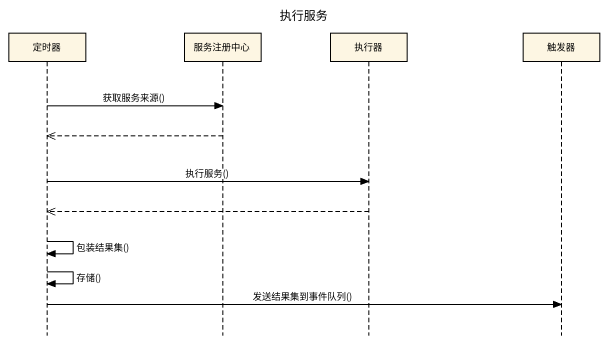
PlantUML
@startuml
title 执行服务
hide footbox
participant 定时器
participant 服务注册中心
participant 执行器
participant 触发器

定时器 -> 服务注册中心 : 获取服务来源()
服务注册中心 -->> 定时器
定时器 -> 执行器 : 执行服务()
执行器 -->> 定时器
定时器 -> 定时器 : 包装结果集()
定时器 -> 定时器 : 存储()
定时器 -> 触发器 : 发送结果集到事件队列()
@enduml
